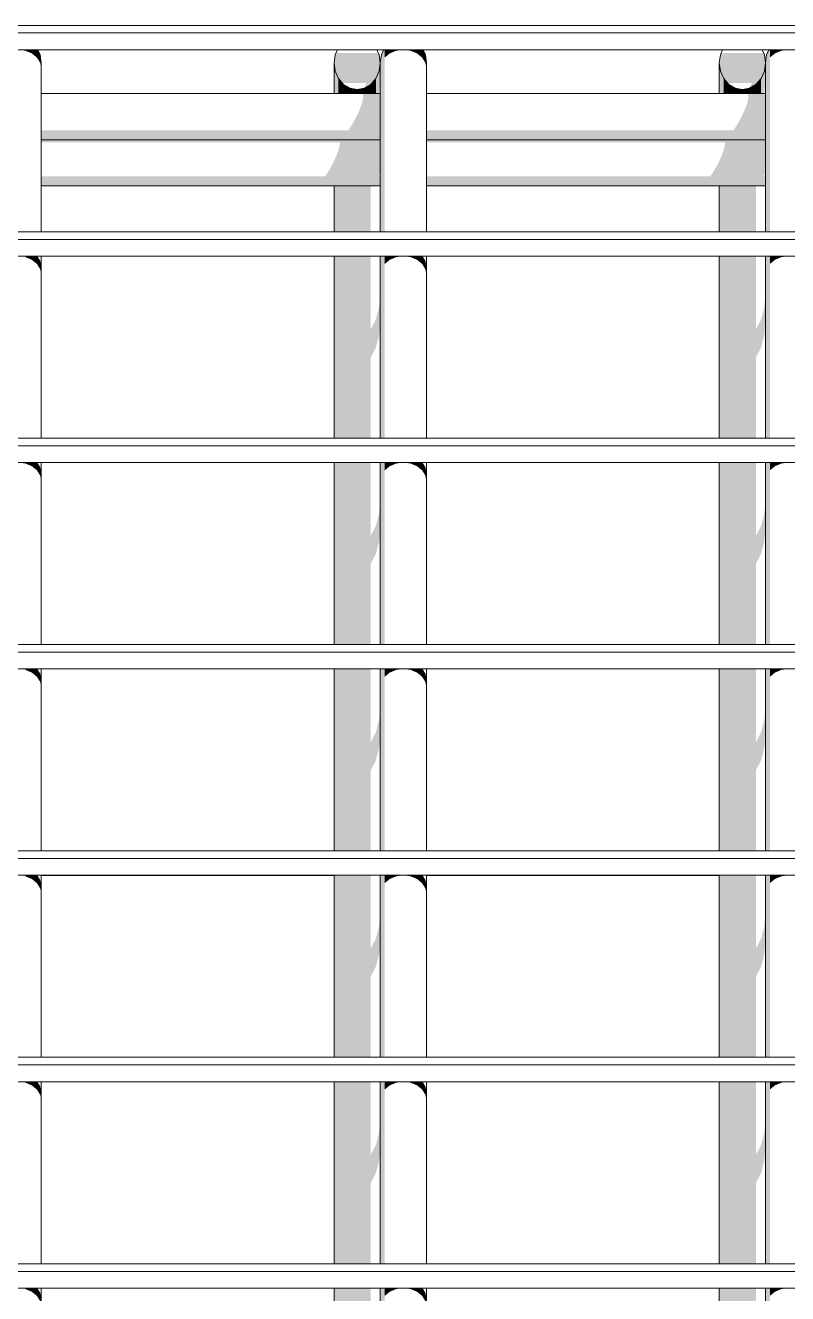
# Model space of a CAD drawing. Header units: millimetres. Extents: x -71878 to 121433, y -67383 to 83273.
# Drawn here: x 33809 to 35788, y -34814 to -31524 of the extents above; entities that cross this region are included whole.
import ezdxf

# ---------------------------------------------------------------- set-up
doc = ezdxf.new("R2010")
doc.units = ezdxf.units.MM
doc.header["$MEASUREMENT"] = 0
doc.layers.add('ENTIRADO', color=7, linetype='Continuous')
doc.layers.add('Vigas', color=7, linetype='Continuous')
doc.layers.add('ENTIRADO_Pluma_Nº__21', color=7, linetype='Continuous', lineweight=5)
doc.layers.add('Vigas_Pluma_Nº__21', color=7, linetype='Continuous', lineweight=5)
doc.layers.add('ENTIRADO_Pluma_Nº__3', color=7, linetype='Continuous', lineweight=0, true_color=0x646464)
doc.layers.add('Vigas_Pluma_Nº__3', color=7, linetype='Continuous', lineweight=0, true_color=0x646464)

# ---------------------------------------------------------------- blocks, each defined once
blk = doc.blocks.new('Elem Sección_39_2')
at = {"layer": 'Vigas_Pluma_Nº__3', "linetype": 'Continuous', "lineweight": 0, "true_color": 0x191919}
for points in [[(-38115, 9136.3), (-38163.7, 9136.3), (-38159.9, 9133.4), (-38115, 9133.4)], [(-38159.4, 9124.8), (-38162.2, 9111.6), (-38115, 9111.6), (-38115, 9124.8)], [(-38159.4, 9124.8), (-38115, 9124.8), (-38115, 9133.4), (-38159.9, 9133.4)], [(-37115, 9136.3), (-37163.7, 9136.3), (-37159.9, 9133.4), (-37115, 9133.4)], [(-37162.2, 9111.6), (-37115, 9111.6), (-37115, 9124.8), (-37159.4, 9124.8)], [(-37159.4, 9124.8), (-37115, 9124.8), (-37115, 9133.4), (-37159.9, 9133.4)], [(-38176.7, 9076.3), (-38115, 9076.3), (-38115, 9094.8), (-38168.2, 9094.8)], [(-38162.2, 9111.6), (-38168.2, 9094.8), (-38115, 9094.8), (-38115, 9111.6)], [(-37176.7, 9076.3), (-37115, 9076.3), (-37115, 9094.8), (-37168.2, 9094.8)], [(-37162.2, 9111.6), (-37168.2, 9094.8), (-37115, 9094.8), (-37115, 9111.6)], [(-38186.9, 9057.8), (-38197.8, 9041), (-38115, 9041), (-38115, 9057.8)], [(-38186.9, 9057.8), (-38115, 9057.8), (-38115, 9076.3), (-38176.7, 9076.3)], [(-37197.8, 9041), (-37115, 9041), (-37115, 9057.8), (-37186.9, 9057.8)], [(-37186.9, 9057.8), (-37115, 9057.8), (-37115, 9076.3), (-37176.7, 9076.3)], [(-38995, 9041), (-38995, 9027.8), (-38115, 9027.8), (-38115, 9041)], [(-38995, 9019.2), (-38115, 9019.2), (-38115, 9027.8), (-38995, 9027.8)], [(-38995, 9019.2), (-38995, 9016.3), (-38115, 9016.3), (-38115, 9019.2)], [(-37995, 9041), (-37995, 9027.8), (-37115, 9027.8), (-37115, 9041)], [(-37115, 9027.8), (-37995, 9027.8), (-37995, 9019.2), (-37115, 9019.2)], [(-37995, 9019.2), (-37995, 9016.3), (-37115, 9016.3), (-37115, 9019.2)]]:
    blk.add_hatch(color=250, dxfattribs=at).paths.add_polyline_path(points)
at = {"layer": 'Vigas_Pluma_Nº__21', "linetype": 'Continuous'}
for p, q in [((-38115, 9136.3), (-38995, 9136.3)), ((-37115, 9136.3), (-37995, 9136.3))]:
    blk.add_line(p, q, dxfattribs=at)
blk = doc.blocks.new('Elem Sección_145_2')
at = {"layer": 'Vigas_Pluma_Nº__3', "linetype": 'Continuous', "lineweight": 0, "true_color": 0x191919}
for points in [[(-37112, 9236.6), (-37112, 8777.5), (-37103.5, 8777.5), (-37103.5, 9249.6), (-37106.3, 9249.6)], [(-37103.5, 9229.3), (-37090.2, 9240.2), (-37090.2, 9249.6), (-37103.5, 9249.6)], [(-37090.2, 9240.2), (-37073.5, 9247.2), (-37073.5, 9249.6), (-37090.2, 9249.6)], [(-37073.5, 9249.6), (-37073.5, 9247.2), (-37055, 9249.6)], [(-37112, 9236.6), (-37115, 9215.3), (-37115, 8777.5), (-37112, 8777.5)], [(-37115, 8714.2), (-37115, 8242.1), (-37112, 8242.1), (-37112, 8714.2)], [(-37112, 8714.2), (-37112, 8242.1), (-37103.5, 8242.1), (-37103.5, 8714.2)], [(-37103.5, 8714.2), (-37103.5, 8693.9), (-37090.2, 8704.8), (-37090.2, 8714.2)], [(-37090.2, 8704.8), (-37073.5, 8711.8), (-37073.5, 8714.2), (-37090.2, 8714.2)], [(-37073.5, 8711.8), (-37055, 8714.2), (-37073.5, 8714.2)], [(-37112, 8178.8), (-37115, 8178.8), (-37115, 7706.7), (-37112, 7706.7)], [(-37103.5, 8178.8), (-37112, 8178.8), (-37112, 7706.7), (-37103.5, 7706.7)], [(-37103.5, 8158.5), (-37090.2, 8169.4), (-37090.2, 8178.8), (-37103.5, 8178.8)], [(-37090.2, 8169.4), (-37073.5, 8176.4), (-37073.5, 8178.8), (-37090.2, 8178.8)], [(-37073.5, 8178.8), (-37073.5, 8176.4), (-37055, 8178.8)], [(-37115, 7643.4), (-37115, 7171.3), (-37112, 7171.3), (-37112, 7643.4)], [(-37112, 7643.4), (-37112, 7171.3), (-37103.5, 7171.3), (-37103.5, 7643.4)], [(-37103.5, 7623.1), (-37090.2, 7634), (-37090.2, 7643.4), (-37103.5, 7643.4)], [(-37090.2, 7634), (-37073.5, 7641), (-37073.5, 7643.4), (-37090.2, 7643.4)], [(-37073.5, 7641), (-37055, 7643.4), (-37073.5, 7643.4)], [(-37112, 7108), (-37115, 7108), (-37115, 6635.9), (-37112, 6635.9)], [(-37112, 7108), (-37112, 6635.9), (-37103.5, 6635.9), (-37103.5, 7108)], [(-37103.5, 7087.7), (-37090.2, 7098.6), (-37090.2, 7108), (-37103.5, 7108)], [(-37090.2, 7098.6), (-37073.5, 7105.6), (-37073.5, 7108), (-37090.2, 7108)], [(-37073.5, 7105.6), (-37055, 7108), (-37073.5, 7108)], [(-37115, 6572.6), (-37115, 6100.4), (-37112, 6100.4), (-37112, 6572.6)], [(-37103.5, 6572.6), (-37112, 6572.6), (-37112, 6100.4), (-37103.5, 6100.4)], [(-37103.5, 6552.3), (-37090.2, 6563.2), (-37090.2, 6572.6), (-37103.5, 6572.6)], [(-37090.2, 6563.2), (-37073.5, 6570.2), (-37073.5, 6572.6), (-37090.2, 6572.6)], [(-37073.5, 6572.6), (-37073.5, 6570.2), (-37055, 6572.6)], [(-37112, 6037.2), (-37115, 6037.2), (-37115, 5565), (-37112, 5565)], [(-37112, 6037.2), (-37112, 5565), (-37103.5, 5565), (-37103.5, 6037.2)], [(-37103.5, 6016.9), (-37090.2, 6027.8), (-37090.2, 6037.2), (-37103.5, 6037.2)], [(-37090.2, 6027.8), (-37073.5, 6034.8), (-37073.5, 6037.2), (-37090.2, 6037.2)], [(-37073.5, 6034.8), (-37055, 6037.2), (-37073.5, 6037.2)]]:
    blk.add_hatch(color=250, dxfattribs=at).paths.add_polyline_path(points)
at = {"layer": 'Vigas_Pluma_Nº__21', "linetype": 'Continuous'}
for p, q in [((-37106.3, 9249.6), (-37112, 9236.6)), ((-37112, 9236.6), (-37115, 9215.3)), ((-37115, 9215.3), (-37115, 8777.5)), ((-37115, 8714.2), (-37115, 8242.1)), ((-37115, 8178.8), (-37115, 7706.7)), ((-37115, 7643.4), (-37115, 7171.3)), ((-37115, 7108), (-37115, 6635.9)), ((-37115, 6572.6), (-37115, 6100.4)), ((-37115, 6037.2), (-37115, 5565))]:
    blk.add_line(p, q, dxfattribs=at)
blk = doc.blocks.new('Elem Sección_146_2')
at = {"layer": 'Vigas_Pluma_Nº__3', "linetype": 'Continuous', "lineweight": 0, "true_color": 0x191919}
for points in [[(-38112, 9236.6), (-38112, 8777.5), (-38103.5, 8777.5), (-38103.5, 9249.6), (-38106.3, 9249.6)], [(-38103.5, 9229.3), (-38090.2, 9240.2), (-38090.2, 9249.6), (-38103.5, 9249.6)], [(-38090.2, 9240.2), (-38073.5, 9247.2), (-38073.5, 9249.6), (-38090.2, 9249.6)], [(-38073.5, 9247.2), (-38055, 9249.6), (-38073.5, 9249.6)], [(-38055, 9249.6), (-38036.4, 9247.2), (-38036.4, 9249.6)], [(-38036.4, 9247.2), (-38019.7, 9240.2), (-38019.7, 9249.6), (-38036.4, 9249.6)], [(-38019.7, 9240.2), (-38006.4, 9229.3), (-38006.4, 9249.6), (-38019.7, 9249.6)], [(-38006.4, 9249.6), (-38006.4, 9229.3), (-37997.9, 9215.6), (-37997.9, 9236.6), (-37999.8, 9240.9), (-38005.2, 9249.6)], [(-38115, 8777.5), (-38112, 8777.5), (-38112, 9236.6), (-38115, 9215.3)], [(-37997.9, 9215.6), (-37995, 9200.4), (-37995, 9215.3), (-37997.9, 9236.6)], [(-38115, 8714.2), (-38115, 8242.1), (-38112, 8242.1), (-38112, 8714.2)], [(-38112, 8714.2), (-38112, 8242.1), (-38103.5, 8242.1), (-38103.5, 8714.2)], [(-38103.5, 8693.9), (-38090.2, 8704.8), (-38090.2, 8714.2), (-38103.5, 8714.2)], [(-38090.2, 8704.8), (-38073.5, 8711.8), (-38073.5, 8714.2), (-38090.2, 8714.2)], [(-38073.5, 8711.8), (-38055, 8714.2), (-38073.5, 8714.2)], [(-38036.4, 8714.2), (-38055, 8714.2), (-38036.4, 8711.8)], [(-38036.4, 8711.8), (-38019.7, 8704.8), (-38019.7, 8714.2), (-38036.4, 8714.2)], [(-38019.7, 8704.8), (-38006.4, 8693.9), (-38006.4, 8714.2), (-38019.7, 8714.2)], [(-38006.4, 8714.2), (-38006.4, 8693.9), (-37997.9, 8680.2), (-37997.9, 8702.4), (-38005.2, 8714.2)], [(-37997.9, 8680.2), (-37995, 8665), (-37995, 8687.2), (-37997.9, 8702.4)], [(-38115, 7706.7), (-38112, 7706.7), (-38112, 8178.8), (-38115, 8178.8)], [(-38103.5, 8178.8), (-38112, 8178.8), (-38112, 7706.7), (-38103.5, 7706.7)], [(-38103.5, 8158.5), (-38090.2, 8169.4), (-38090.2, 8178.8), (-38103.5, 8178.8)], [(-38090.2, 8169.4), (-38073.5, 8176.4), (-38073.5, 8178.8), (-38090.2, 8178.8)], [(-38073.5, 8176.4), (-38055, 8178.8), (-38073.5, 8178.8)], [(-38055, 8178.8), (-38036.4, 8176.4), (-38036.4, 8178.8)], [(-38036.4, 8176.4), (-38019.7, 8169.4), (-38019.7, 8178.8), (-38036.4, 8178.8)], [(-38019.7, 8169.4), (-38006.4, 8158.5), (-38006.4, 8178.8), (-38019.7, 8178.8)], [(-38006.4, 8178.8), (-38006.4, 8158.5), (-37997.9, 8144.8), (-37997.9, 8167), (-38005.2, 8178.8)], [(-37997.9, 8144.8), (-37995, 8129.6), (-37995, 8151.8), (-37997.9, 8167)], [(-38112, 7643.4), (-38115, 7643.4), (-38115, 7171.3), (-38112, 7171.3)], [(-38112, 7643.4), (-38112, 7171.3), (-38103.5, 7171.3), (-38103.5, 7643.4)], [(-38103.5, 7623.1), (-38090.2, 7634), (-38090.2, 7643.4), (-38103.5, 7643.4)], [(-38090.2, 7634), (-38073.5, 7641), (-38073.5, 7643.4), (-38090.2, 7643.4)], [(-38073.5, 7643.4), (-38073.5, 7641), (-38055, 7643.4)], [(-38036.4, 7643.4), (-38055, 7643.4), (-38036.4, 7641)], [(-38036.4, 7641), (-38019.7, 7634), (-38019.7, 7643.4), (-38036.4, 7643.4)], [(-38019.7, 7634), (-38006.4, 7623.1), (-38006.4, 7643.4), (-38019.7, 7643.4)], [(-38006.4, 7643.4), (-38006.4, 7623.1), (-37997.9, 7609.4), (-37997.9, 7631.6), (-38005.2, 7643.4)], [(-37997.9, 7609.4), (-37995, 7594.2), (-37995, 7616.4), (-37997.9, 7631.6)], [(-38112, 7108), (-38115, 7108), (-38115, 6635.9), (-38112, 6635.9)], [(-38112, 7108), (-38112, 6635.9), (-38103.5, 6635.9), (-38103.5, 7108)], [(-38103.5, 7087.7), (-38090.2, 7098.6), (-38090.2, 7108), (-38103.5, 7108)], [(-38090.2, 7098.6), (-38073.5, 7105.6), (-38073.5, 7108), (-38090.2, 7108)], [(-38073.5, 7105.6), (-38055, 7108), (-38073.5, 7108)], [(-38055, 7108), (-38036.4, 7105.6), (-38036.4, 7108)], [(-38036.4, 7105.6), (-38019.7, 7098.6), (-38019.7, 7108), (-38036.4, 7108)], [(-38019.7, 7098.6), (-38006.4, 7087.7), (-38006.4, 7108), (-38019.7, 7108)], [(-38006.4, 7108), (-38006.4, 7087.7), (-37997.9, 7074), (-37997.9, 7096.2), (-38005.2, 7108)], [(-37997.9, 7074), (-37995, 7058.8), (-37995, 7081), (-37997.9, 7096.2)], [(-38115, 6572.6), (-38115, 6100.4), (-38112, 6100.4), (-38112, 6572.6)], [(-38112, 6572.6), (-38112, 6100.4), (-38103.5, 6100.4), (-38103.5, 6572.6)], [(-38103.5, 6552.3), (-38090.2, 6563.2), (-38090.2, 6572.6), (-38103.5, 6572.6)], [(-38090.2, 6563.2), (-38073.5, 6570.2), (-38073.5, 6572.6), (-38090.2, 6572.6)], [(-38073.5, 6570.2), (-38055, 6572.6), (-38073.5, 6572.6)], [(-38055, 6572.6), (-38036.4, 6570.2), (-38036.4, 6572.6)], [(-38036.4, 6570.2), (-38019.7, 6563.2), (-38019.7, 6572.6), (-38036.4, 6572.6)], [(-38019.7, 6563.2), (-38006.4, 6552.3), (-38006.4, 6572.6), (-38019.7, 6572.6)], [(-38006.4, 6572.6), (-38006.4, 6552.3), (-37997.9, 6538.6), (-37997.9, 6560.8), (-38005.2, 6572.6)], [(-37997.9, 6538.6), (-37995, 6523.4), (-37995, 6545.6), (-37997.9, 6560.8)], [(-38115, 6037.2), (-38115, 5565), (-38112, 5565), (-38112, 6037.2)], [(-38112, 6037.2), (-38112, 5565), (-38103.5, 5565), (-38103.5, 6037.2)], [(-38103.5, 6016.9), (-38090.2, 6027.8), (-38090.2, 6037.2), (-38103.5, 6037.2)], [(-38090.2, 6027.8), (-38073.5, 6034.8), (-38073.5, 6037.2), (-38090.2, 6037.2)], [(-38073.5, 6034.8), (-38055, 6037.2), (-38073.5, 6037.2)], [(-38055, 6037.2), (-38036.4, 6034.8), (-38036.4, 6037.2)], [(-38036.4, 6034.8), (-38019.7, 6027.8), (-38019.7, 6037.2), (-38036.4, 6037.2)], [(-38019.7, 6027.8), (-38006.4, 6016.9), (-38006.4, 6037.2), (-38019.7, 6037.2)], [(-38006.4, 6037.2), (-38006.4, 6016.9), (-37997.9, 6003.2), (-37997.9, 6025.4), (-38005.2, 6037.2)], [(-37997.9, 6003.2), (-37995, 5988), (-37995, 6010.2), (-37997.9, 6025.4)]]:
    blk.add_hatch(color=250, dxfattribs=at).paths.add_polyline_path(points)
at = {"layer": 'Vigas_Pluma_Nº__21', "linetype": 'Continuous'}
for p, q in [((-38106.3, 9249.6), (-38112, 9236.6)), ((-37997.9, 9236.6), (-38003.6, 9249.6)), ((-38112, 9236.6), (-38115, 9215.3)), ((-38115, 9215.3), (-38115, 8777.5)), ((-37995, 9215.3), (-37997.9, 9236.6)), ((-37995, 9215.3), (-37995, 8777.5)), ((-38115, 8714.2), (-38115, 8242.1)), ((-37995, 8714.2), (-37995, 8242.1)), ((-38115, 8178.8), (-38115, 7706.7)), ((-37995, 8178.8), (-37995, 7706.7)), ((-38115, 7643.4), (-38115, 7171.3)), ((-37995, 7643.4), (-37995, 7171.3)), ((-38115, 7108), (-38115, 6635.9)), ((-37995, 7108), (-37995, 6635.9)), ((-38115, 6572.6), (-38115, 6100.4)), ((-37995, 6572.6), (-37995, 6100.4)), ((-38115, 6037.2), (-38115, 5565)), ((-37995, 6037.2), (-37995, 5565))]:
    blk.add_line(p, q, dxfattribs=at)
blk = doc.blocks.new('Elem Sección_147_2')
at = {"layer": 'Vigas_Pluma_Nº__3', "linetype": 'Continuous', "lineweight": 0, "true_color": 0x191919}
for points in [[(-39036.4, 9249.6), (-39055, 9249.6), (-39036.4, 9247.2)], [(-39036.4, 9247.2), (-39019.7, 9240.2), (-39019.7, 9249.6), (-39036.4, 9249.6)], [(-39019.7, 9240.2), (-39006.4, 9229.3), (-39006.4, 9249.6), (-39019.7, 9249.6)], [(-39006.4, 9249.6), (-39006.4, 9229.3), (-38997.9, 9215.6), (-38997.9, 9236.6), (-38999.8, 9240.9), (-39005.2, 9249.6)], [(-38997.9, 9215.6), (-38995, 9200.4), (-38995, 9215.3), (-38997.9, 9236.6)], [(-39036.4, 8711.8), (-39019.7, 8704.8), (-39019.7, 8714.2), (-39036.4, 8714.2)], [(-39019.7, 8704.8), (-39006.4, 8693.9), (-39006.4, 8714.2), (-39019.7, 8714.2)], [(-39006.4, 8714.2), (-39006.4, 8693.9), (-38997.9, 8680.2), (-38997.9, 8702.4), (-39005.2, 8714.2)], [(-38997.9, 8680.2), (-38995, 8665), (-38995, 8687.2), (-38997.9, 8702.4)], [(-39055, 8178.8), (-39036.4, 8176.4), (-39036.4, 8178.8)], [(-39036.4, 8176.4), (-39019.7, 8169.4), (-39019.7, 8178.8), (-39036.4, 8178.8)], [(-39019.7, 8169.4), (-39006.4, 8158.5), (-39006.4, 8178.8), (-39019.7, 8178.8)], [(-39006.4, 8178.8), (-39006.4, 8158.5), (-38997.9, 8144.8), (-38997.9, 8167), (-39005.2, 8178.8)], [(-38997.9, 8144.8), (-38995, 8129.6), (-38995, 8151.8), (-38997.9, 8167)], [(-39036.4, 7641), (-39019.7, 7634), (-39019.7, 7643.4), (-39036.4, 7643.4)], [(-39019.7, 7634), (-39006.4, 7623.1), (-39006.4, 7643.4), (-39019.7, 7643.4)], [(-39006.4, 7643.4), (-39006.4, 7623.1), (-38997.9, 7609.4), (-38997.9, 7631.6), (-39005.2, 7643.4)], [(-38997.9, 7609.4), (-38995, 7594.2), (-38995, 7616.4), (-38997.9, 7631.6)], [(-39036.4, 7105.6), (-39019.7, 7098.6), (-39019.7, 7108), (-39036.4, 7108)], [(-39019.7, 7098.6), (-39006.4, 7087.7), (-39006.4, 7108), (-39019.7, 7108)], [(-39006.4, 7108), (-39006.4, 7087.7), (-38997.9, 7074), (-38997.9, 7096.2), (-39005.2, 7108)], [(-38997.9, 7074), (-38995, 7058.8), (-38995, 7081), (-38997.9, 7096.2)], [(-39036.4, 6570.2), (-39019.7, 6563.2), (-39019.7, 6572.6), (-39036.4, 6572.6)], [(-39019.7, 6563.2), (-39006.4, 6552.3), (-39006.4, 6572.6), (-39019.7, 6572.6)], [(-39006.4, 6572.6), (-39006.4, 6552.3), (-38997.9, 6538.6), (-38997.9, 6560.8), (-39005.2, 6572.6)], [(-38997.9, 6538.6), (-38995, 6523.4), (-38995, 6545.6), (-38997.9, 6560.8)], [(-39036.4, 6034.8), (-39019.7, 6027.8), (-39019.7, 6037.2), (-39036.4, 6037.2)], [(-39019.7, 6027.8), (-39006.4, 6016.9), (-39006.4, 6037.2), (-39019.7, 6037.2)], [(-39006.4, 6037.2), (-39006.4, 6016.9), (-38997.9, 6003.2), (-38997.9, 6025.4), (-39005.2, 6037.2)], [(-38997.9, 6003.2), (-38995, 5988), (-38995, 6010.2), (-38997.9, 6025.4)]]:
    blk.add_hatch(color=250, dxfattribs=at).paths.add_polyline_path(points)
at = {"layer": 'Vigas_Pluma_Nº__21', "linetype": 'Continuous'}
for p, q in [((-39003.6, 9249.6), (-38997.9, 9236.6)), ((-38997.9, 9236.6), (-38995, 9215.3)), ((-38995, 8777.5), (-38995, 9215.3)), ((-38995, 8242.1), (-38995, 8714.2)), ((-38995, 7706.7), (-38995, 8178.8)), ((-38995, 7171.3), (-38995, 7643.4)), ((-38995, 6635.9), (-38995, 7108)), ((-38995, 6100.4), (-38995, 6572.6)), ((-38995, 5565), (-38995, 6037.2))]:
    blk.add_line(p, q, dxfattribs=at)
blk = doc.blocks.new('Elem Sección_163_2')
at = {"layer": 'Vigas_Pluma_Nº__3', "linetype": 'Continuous', "lineweight": 0, "true_color": 0x191919}
for points in [[(-37235, 9215.3), (-37232, 9193.9), (-37223.5, 9174.7), (-37213.8, 9163.6), (-37150, 9163.6), (-37157.1, 9149.5), (-37156.4, 9149.6), (-37139.7, 9159.4), (-37126.4, 9174.7), (-37117.9, 9193.9), (-37115, 9215.3), (-37117.9, 9236.6), (-37119.8, 9240.9), (-37230.1, 9240.9), (-37232, 9236.6)], [(-37235, 9215.3), (-37235, 9136.3), (-37232, 9136.3), (-37232, 9193.9)], [(-37117.9, 9193.9), (-37117.9, 9140.1), (-37115, 9169.8), (-37115, 9170.8), (-37115, 9215.3)], [(-37223.5, 9174.7), (-37232, 9193.9), (-37232, 9136.3), (-37223.5, 9136.3)], [(-37117.9, 9193.9), (-37126.4, 9174.7), (-37126.4, 9136.3), (-37119, 9136.3), (-37117.9, 9140.1)], [(-37223.5, 9174.7), (-37223.5, 9136.3), (-37210.2, 9136.3), (-37210.2, 9159.4)], [(-37210.2, 9136.3), (-37193.5, 9136.3), (-37193.5, 9149.6), (-37210.2, 9159.4)], [(-37175, 9146.2), (-37193.5, 9149.6), (-37193.5, 9136.3), (-37175, 9136.3)], [(-37175, 9146.2), (-37175, 9136.3), (-37156.4, 9136.3), (-37156.4, 9149.6)], [(-37156.4, 9149.6), (-37156.4, 9136.3), (-37139.7, 9136.3), (-37139.7, 9159.4)], [(-37139.7, 9159.4), (-37139.7, 9136.3), (-37126.4, 9136.3), (-37126.4, 9174.7)], [(-37115, 9136.3), (-37115, 9153.6), (-37116.4, 9136.3)], [(-37235, 8896.3), (-37235, 8777.5), (-37232, 8777.5), (-37232, 8896.3)], [(-37223.5, 8896.3), (-37232, 8896.3), (-37232, 8777.5), (-37223.5, 8777.5)], [(-37223.5, 8896.3), (-37223.5, 8777.5), (-37210.2, 8777.5), (-37210.2, 8896.3)], [(-37210.2, 8777.5), (-37193.5, 8777.5), (-37193.5, 8896.3), (-37210.2, 8896.3)], [(-37193.5, 8896.3), (-37193.5, 8777.5), (-37175, 8777.5), (-37175, 8896.3)], [(-37175, 8896.3), (-37175, 8777.5), (-37156.4, 8777.5), (-37156.4, 8896.3)], [(-37139.7, 8896.3), (-37156.4, 8896.3), (-37156.4, 8777.5), (-37139.7, 8777.5)], [(-37232, 8714.2), (-37235, 8714.2), (-37235, 8242.1), (-37232, 8242.1)], [(-37223.5, 8714.2), (-37232, 8714.2), (-37232, 8242.1), (-37223.5, 8242.1)], [(-37223.5, 8714.2), (-37223.5, 8242.1), (-37210.2, 8242.1), (-37210.2, 8714.2)], [(-37193.5, 8714.2), (-37210.2, 8714.2), (-37210.2, 8242.1), (-37193.5, 8242.1)], [(-37175, 8714.2), (-37193.5, 8714.2), (-37193.5, 8242.1), (-37175, 8242.1)], [(-37156.4, 8714.2), (-37175, 8714.2), (-37175, 8242.1), (-37156.4, 8242.1)], [(-37139.7, 8714.2), (-37156.4, 8714.2), (-37156.4, 8242.1), (-37139.7, 8242.1)], [(-37115, 8618.2), (-37117.9, 8582.4), (-37117.9, 8509.5), (-37115, 8545.3)], [(-37117.9, 8582.4), (-37126.4, 8550.1), (-37126.4, 8477.2), (-37117.9, 8509.5)], [(-37126.4, 8477.2), (-37126.4, 8550.1), (-37139.7, 8524.5), (-37139.7, 8451.6)], [(-37232, 8178.8), (-37235, 8178.8), (-37235, 7706.7), (-37232, 7706.7)], [(-37223.5, 8178.8), (-37232, 8178.8), (-37232, 7706.7), (-37223.5, 7706.7)], [(-37210.2, 8178.8), (-37223.5, 8178.8), (-37223.5, 7706.7), (-37210.2, 7706.7)], [(-37210.2, 7706.7), (-37193.5, 7706.7), (-37193.5, 8178.8), (-37210.2, 8178.8)], [(-37193.5, 8178.8), (-37193.5, 7706.7), (-37175, 7706.7), (-37175, 8178.8)], [(-37175, 8178.8), (-37175, 7706.7), (-37156.4, 7706.7), (-37156.4, 8178.8)], [(-37156.4, 8178.8), (-37156.4, 7706.7), (-37139.7, 7706.7), (-37139.7, 8178.8)], [(-37115, 8082.8), (-37117.9, 8047), (-37117.9, 7974.1), (-37115, 8009.9)], [(-37117.9, 7974.1), (-37117.9, 8047), (-37126.4, 8014.7), (-37126.4, 7941.8)], [(-37126.4, 8014.7), (-37139.7, 7989.1), (-37139.7, 7916.2), (-37126.4, 7941.8)], [(-37235, 7171.3), (-37232, 7171.3), (-37232, 7643.4), (-37235, 7643.4)], [(-37223.5, 7643.4), (-37232, 7643.4), (-37232, 7171.3), (-37223.5, 7171.3)], [(-37210.2, 7643.4), (-37223.5, 7643.4), (-37223.5, 7171.3), (-37210.2, 7171.3)], [(-37193.5, 7643.4), (-37210.2, 7643.4), (-37210.2, 7171.3), (-37193.5, 7171.3)], [(-37175, 7643.4), (-37193.5, 7643.4), (-37193.5, 7171.3), (-37175, 7171.3)], [(-37175, 7643.4), (-37175, 7171.3), (-37156.4, 7171.3), (-37156.4, 7643.4)], [(-37139.7, 7643.4), (-37156.4, 7643.4), (-37156.4, 7171.3), (-37139.7, 7171.3)], [(-37115, 7547.5), (-37117.9, 7511.7), (-37117.9, 7438.7), (-37115, 7474.5)], [(-37117.9, 7511.7), (-37126.4, 7479.4), (-37126.4, 7406.4), (-37117.9, 7438.7)], [(-37126.4, 7479.4), (-37139.7, 7453.7), (-37139.7, 7380.8), (-37126.4, 7406.4)], [(-37235, 6635.9), (-37232, 6635.9), (-37232, 7108), (-37235, 7108)], [(-37232, 7108), (-37232, 6635.9), (-37223.5, 6635.9), (-37223.5, 7108)], [(-37223.5, 7108), (-37223.5, 6635.9), (-37210.2, 6635.9), (-37210.2, 7108)], [(-37193.5, 7108), (-37210.2, 7108), (-37210.2, 6635.9), (-37193.5, 6635.9)], [(-37175, 7108), (-37193.5, 7108), (-37193.5, 6635.9), (-37175, 6635.9)], [(-37175, 7108), (-37175, 6635.9), (-37156.4, 6635.9), (-37156.4, 7108)], [(-37139.7, 7108), (-37156.4, 7108), (-37156.4, 6635.9), (-37139.7, 6635.9)], [(-37115, 7012.1), (-37117.9, 6976.3), (-37117.9, 6903.3), (-37115, 6939.1)], [(-37117.9, 6976.3), (-37126.4, 6944), (-37126.4, 6871), (-37117.9, 6903.3)], [(-37126.4, 6944), (-37139.7, 6918.3), (-37139.7, 6845.4), (-37126.4, 6871)], [(-37235, 6100.4), (-37232, 6100.4), (-37232, 6572.6), (-37235, 6572.6)], [(-37223.5, 6572.6), (-37232, 6572.6), (-37232, 6100.4), (-37223.5, 6100.4)], [(-37210.2, 6572.6), (-37223.5, 6572.6), (-37223.5, 6100.4), (-37210.2, 6100.4)], [(-37193.5, 6572.6), (-37210.2, 6572.6), (-37210.2, 6100.4), (-37193.5, 6100.4)], [(-37193.5, 6572.6), (-37193.5, 6100.4), (-37175, 6100.4), (-37175, 6572.6)], [(-37175, 6572.6), (-37175, 6100.4), (-37156.4, 6100.4), (-37156.4, 6572.6)], [(-37156.4, 6100.4), (-37139.7, 6100.4), (-37139.7, 6572.6), (-37156.4, 6572.6)], [(-37115, 6476.7), (-37117.9, 6440.9), (-37117.9, 6367.9), (-37115, 6403.7)], [(-37117.9, 6440.9), (-37126.4, 6408.6), (-37126.4, 6335.6), (-37117.9, 6367.9)], [(-37126.4, 6408.6), (-37139.7, 6383), (-37139.7, 6310), (-37126.4, 6335.6)], [(-37232, 6037.2), (-37235, 6037.2), (-37235, 5684), (-37232, 5684)], [(-37223.5, 6037.2), (-37232, 6037.2), (-37232, 5684), (-37223.5, 5684)], [(-37210.2, 6037.2), (-37223.5, 6037.2), (-37223.5, 5684), (-37210.2, 5684)], [(-37193.5, 6037.2), (-37210.2, 6037.2), (-37210.2, 5684), (-37193.5, 5684)], [(-37175, 6037.2), (-37193.5, 6037.2), (-37193.5, 5684), (-37175, 5684)], [(-37156.4, 6037.2), (-37175, 6037.2), (-37175, 5684), (-37156.4, 5684)], [(-37139.7, 6037.2), (-37156.4, 6037.2), (-37156.4, 5684), (-37139.7, 5684)]]:
    blk.add_hatch(color=250, dxfattribs=at).paths.add_polyline_path(points)
at = {"layer": 'Vigas_Pluma_Nº__21', "linetype": 'Continuous'}
for p, q in [((-37226.3, 9249.6), (-37232, 9236.6)), ((-37117.9, 9236.6), (-37123.6, 9249.6)), ((-37232, 9236.6), (-37235, 9215.3)), ((-37235, 9215.3), (-37232, 9193.9)), ((-37235, 9136.3), (-37235, 9215.3)), ((-37115, 9215.3), (-37117.9, 9236.6)), ((-37117.9, 9193.9), (-37115, 9215.3)), ((-37232, 9193.9), (-37223.5, 9174.7)), ((-37126.4, 9174.7), (-37117.9, 9193.9)), ((-37223.5, 9174.7), (-37210.2, 9159.4)), ((-37210.2, 9159.4), (-37193.5, 9149.6)), ((-37193.5, 9149.6), (-37175, 9146.2)), ((-37175, 9146.2), (-37156.4, 9149.6)), ((-37156.4, 9149.6), (-37139.7, 9159.4)), ((-37139.7, 9159.4), (-37126.4, 9174.7)), ((-37235, 8777.5), (-37235, 8896.3)), ((-37235, 8242.1), (-37235, 8714.2)), ((-37235, 7706.7), (-37235, 8178.8)), ((-37235, 7171.3), (-37235, 7643.4)), ((-37235, 6635.9), (-37235, 7108)), ((-37235, 6100.4), (-37235, 6572.6)), ((-37235, 5684), (-37235, 6037.2))]:
    blk.add_line(p, q, dxfattribs=at)
blk = doc.blocks.new('Elem Sección_164_2')
at = {"layer": 'Vigas_Pluma_Nº__3', "linetype": 'Continuous', "lineweight": 0, "true_color": 0x191919}
for points in [[(-38232, 9236.6), (-38235, 9215.3), (-38232, 9193.9), (-38223.5, 9174.7), (-38213.8, 9163.6), (-38150, 9163.6), (-38157.1, 9149.5), (-38156.4, 9149.6), (-38139.7, 9159.4), (-38126.4, 9174.7), (-38117.9, 9193.9), (-38115, 9215.3), (-38117.9, 9236.6), (-38119.8, 9240.9), (-38230.1, 9240.9)], [(-38232, 9193.9), (-38235, 9215.3), (-38235, 9136.3), (-38232, 9136.3)], [(-38115, 9215.3), (-38117.9, 9193.9), (-38117.9, 9140.1), (-38115, 9169.8), (-38115, 9170.8)], [(-38232, 9193.9), (-38232, 9136.3), (-38223.5, 9136.3), (-38223.5, 9174.7)], [(-38126.4, 9174.7), (-38126.4, 9136.3), (-38119, 9136.3), (-38117.9, 9140.1), (-38117.9, 9193.9)], [(-38210.2, 9159.4), (-38223.5, 9174.7), (-38223.5, 9136.3), (-38210.2, 9136.3)], [(-38210.2, 9159.4), (-38210.2, 9136.3), (-38193.5, 9136.3), (-38193.5, 9149.6)], [(-38193.5, 9149.6), (-38193.5, 9136.3), (-38175, 9136.3), (-38175, 9146.2)], [(-38175, 9146.2), (-38175, 9136.3), (-38156.4, 9136.3), (-38156.4, 9149.6)], [(-38139.7, 9159.4), (-38156.4, 9149.6), (-38156.4, 9136.3), (-38139.7, 9136.3)], [(-38139.7, 9159.4), (-38139.7, 9136.3), (-38126.4, 9136.3), (-38126.4, 9174.7)], [(-38115, 9136.3), (-38115, 9153.6), (-38116.4, 9136.3)], [(-38235, 8777.5), (-38232, 8777.5), (-38232, 8896.3), (-38235, 8896.3)], [(-38223.5, 8896.3), (-38232, 8896.3), (-38232, 8777.5), (-38223.5, 8777.5)], [(-38223.5, 8777.5), (-38210.2, 8777.5), (-38210.2, 8896.3), (-38223.5, 8896.3)], [(-38193.5, 8896.3), (-38210.2, 8896.3), (-38210.2, 8777.5), (-38193.5, 8777.5)], [(-38193.5, 8896.3), (-38193.5, 8777.5), (-38175, 8777.5), (-38175, 8896.3)], [(-38175, 8896.3), (-38175, 8777.5), (-38156.4, 8777.5), (-38156.4, 8896.3)], [(-38139.7, 8896.3), (-38156.4, 8896.3), (-38156.4, 8777.5), (-38139.7, 8777.5)], [(-38232, 8714.2), (-38235, 8714.2), (-38235, 8242.1), (-38232, 8242.1)], [(-38232, 8714.2), (-38232, 8242.1), (-38223.5, 8242.1), (-38223.5, 8714.2)], [(-38210.2, 8714.2), (-38223.5, 8714.2), (-38223.5, 8242.1), (-38210.2, 8242.1)], [(-38210.2, 8714.2), (-38210.2, 8242.1), (-38193.5, 8242.1), (-38193.5, 8714.2)], [(-38175, 8714.2), (-38193.5, 8714.2), (-38193.5, 8242.1), (-38175, 8242.1)], [(-38156.4, 8714.2), (-38175, 8714.2), (-38175, 8242.1), (-38156.4, 8242.1)], [(-38139.7, 8714.2), (-38156.4, 8714.2), (-38156.4, 8242.1), (-38139.7, 8242.1)], [(-38115, 8618.2), (-38117.9, 8582.4), (-38117.9, 8509.5), (-38115, 8545.3)], [(-38117.9, 8582.4), (-38126.4, 8550.1), (-38126.4, 8477.2), (-38117.9, 8509.5)], [(-38126.4, 8477.2), (-38126.4, 8550.1), (-38139.7, 8524.5), (-38139.7, 8451.6)], [(-38232, 8178.8), (-38235, 8178.8), (-38235, 7706.7), (-38232, 7706.7)], [(-38223.5, 8178.8), (-38232, 8178.8), (-38232, 7706.7), (-38223.5, 7706.7)], [(-38223.5, 8178.8), (-38223.5, 7706.7), (-38210.2, 7706.7), (-38210.2, 8178.8)], [(-38210.2, 8178.8), (-38210.2, 7706.7), (-38193.5, 7706.7), (-38193.5, 8178.8)], [(-38193.5, 8178.8), (-38193.5, 7706.7), (-38175, 7706.7), (-38175, 8178.8)], [(-38175, 7706.7), (-38156.4, 7706.7), (-38156.4, 8178.8), (-38175, 8178.8)], [(-38139.7, 8178.8), (-38156.4, 8178.8), (-38156.4, 7706.7), (-38139.7, 7706.7)], [(-38115, 8082.8), (-38117.9, 8047), (-38117.9, 7974.1), (-38115, 8009.9)], [(-38117.9, 8047), (-38126.4, 8014.7), (-38126.4, 7941.8), (-38117.9, 7974.1)], [(-38126.4, 8014.7), (-38139.7, 7989.1), (-38139.7, 7916.2), (-38126.4, 7941.8)], [(-38232, 7643.4), (-38235, 7643.4), (-38235, 7171.3), (-38232, 7171.3)], [(-38232, 7643.4), (-38232, 7171.3), (-38223.5, 7171.3), (-38223.5, 7643.4)], [(-38210.2, 7643.4), (-38223.5, 7643.4), (-38223.5, 7171.3), (-38210.2, 7171.3)], [(-38193.5, 7643.4), (-38210.2, 7643.4), (-38210.2, 7171.3), (-38193.5, 7171.3)], [(-38175, 7643.4), (-38193.5, 7643.4), (-38193.5, 7171.3), (-38175, 7171.3)], [(-38156.4, 7643.4), (-38175, 7643.4), (-38175, 7171.3), (-38156.4, 7171.3)], [(-38139.7, 7643.4), (-38156.4, 7643.4), (-38156.4, 7171.3), (-38139.7, 7171.3)], [(-38115, 7474.5), (-38115, 7547.5), (-38117.9, 7511.7), (-38117.9, 7438.7)], [(-38117.9, 7438.7), (-38117.9, 7511.7), (-38126.4, 7479.4), (-38126.4, 7406.4)], [(-38126.4, 7406.4), (-38126.4, 7479.4), (-38139.7, 7453.7), (-38139.7, 7380.8)], [(-38232, 7108), (-38235, 7108), (-38235, 6635.9), (-38232, 6635.9)], [(-38232, 7108), (-38232, 6635.9), (-38223.5, 6635.9), (-38223.5, 7108)], [(-38223.5, 7108), (-38223.5, 6635.9), (-38210.2, 6635.9), (-38210.2, 7108)], [(-38210.2, 7108), (-38210.2, 6635.9), (-38193.5, 6635.9), (-38193.5, 7108)], [(-38175, 7108), (-38193.5, 7108), (-38193.5, 6635.9), (-38175, 6635.9)], [(-38175, 7108), (-38175, 6635.9), (-38156.4, 6635.9), (-38156.4, 7108)], [(-38139.7, 7108), (-38156.4, 7108), (-38156.4, 6635.9), (-38139.7, 6635.9)], [(-38115, 7012.1), (-38117.9, 6976.3), (-38117.9, 6903.3), (-38115, 6939.1)], [(-38117.9, 6976.3), (-38126.4, 6944), (-38126.4, 6871), (-38117.9, 6903.3)], [(-38126.4, 6944), (-38139.7, 6918.3), (-38139.7, 6845.4), (-38126.4, 6871)], [(-38235, 6100.4), (-38232, 6100.4), (-38232, 6572.6), (-38235, 6572.6)], [(-38232, 6572.6), (-38232, 6100.4), (-38223.5, 6100.4), (-38223.5, 6572.6)], [(-38210.2, 6572.6), (-38223.5, 6572.6), (-38223.5, 6100.4), (-38210.2, 6100.4)], [(-38193.5, 6572.6), (-38210.2, 6572.6), (-38210.2, 6100.4), (-38193.5, 6100.4)], [(-38175, 6572.6), (-38193.5, 6572.6), (-38193.5, 6100.4), (-38175, 6100.4)], [(-38156.4, 6572.6), (-38175, 6572.6), (-38175, 6100.4), (-38156.4, 6100.4)], [(-38156.4, 6572.6), (-38156.4, 6100.4), (-38139.7, 6100.4), (-38139.7, 6572.6)], [(-38115, 6476.7), (-38117.9, 6440.9), (-38117.9, 6367.9), (-38115, 6403.7)], [(-38117.9, 6440.9), (-38126.4, 6408.6), (-38126.4, 6335.6), (-38117.9, 6367.9)], [(-38126.4, 6408.6), (-38139.7, 6383), (-38139.7, 6310), (-38126.4, 6335.6)], [(-38232, 6037.2), (-38235, 6037.2), (-38235, 5684), (-38232, 5684)], [(-38223.5, 6037.2), (-38232, 6037.2), (-38232, 5684), (-38223.5, 5684)], [(-38210.2, 6037.2), (-38223.5, 6037.2), (-38223.5, 5684), (-38210.2, 5684)], [(-38193.5, 6037.2), (-38210.2, 6037.2), (-38210.2, 5684), (-38193.5, 5684)], [(-38175, 6037.2), (-38193.5, 6037.2), (-38193.5, 5684), (-38175, 5684)], [(-38175, 5684), (-38156.4, 5684), (-38156.4, 6037.2), (-38175, 6037.2)], [(-38156.4, 6037.2), (-38156.4, 5684), (-38139.7, 5684), (-38139.7, 6037.2)]]:
    blk.add_hatch(color=250, dxfattribs=at).paths.add_polyline_path(points)
at = {"layer": 'Vigas_Pluma_Nº__21', "linetype": 'Continuous'}
for p, q in [((-38226.3, 9249.6), (-38232, 9236.6)), ((-38117.9, 9236.6), (-38123.6, 9249.6)), ((-38232, 9236.6), (-38235, 9215.3)), ((-38235, 9215.3), (-38232, 9193.9)), ((-38235, 9136.3), (-38235, 9215.3)), ((-38115, 9215.3), (-38117.9, 9236.6)), ((-38117.9, 9193.9), (-38115, 9215.3)), ((-38232, 9193.9), (-38223.5, 9174.7)), ((-38126.4, 9174.7), (-38117.9, 9193.9)), ((-38223.5, 9174.7), (-38210.2, 9159.4)), ((-38210.2, 9159.4), (-38193.5, 9149.6)), ((-38193.5, 9149.6), (-38175, 9146.2)), ((-38175, 9146.2), (-38156.4, 9149.6)), ((-38156.4, 9149.6), (-38139.7, 9159.4)), ((-38139.7, 9159.4), (-38126.4, 9174.7)), ((-38235, 8777.5), (-38235, 8896.3)), ((-38235, 8242.1), (-38235, 8714.2)), ((-38235, 7706.7), (-38235, 8178.8)), ((-38235, 7171.3), (-38235, 7643.4)), ((-38235, 6635.9), (-38235, 7108)), ((-38235, 6100.4), (-38235, 6572.6)), ((-38235, 5684), (-38235, 6037.2))]:
    blk.add_line(p, q, dxfattribs=at)
blk = doc.blocks.new('Elem Sección_177_2')
at = {"layer": 'Vigas_Pluma_Nº__3', "linetype": 'Continuous', "lineweight": 0, "true_color": 0x191919}
for points in [[(-38115, 9016.3), (-38995, 9016.3), (-38995, 9013.4), (-38115, 9013.4)], [(-37995, 9013.4), (-37115, 9013.4), (-37115, 9016.3), (-37995, 9016.3)], [(-38995, 9009.5), (-38220.1, 9009.5), (-38219.8, 9004.8), (-38115, 9004.8), (-38115, 9013.4), (-38995, 9013.4)], [(-38222.7, 8991.6), (-38228.7, 8974.8), (-38115, 8974.8), (-38115, 8991.6)], [(-38219.8, 9004.8), (-38222.7, 8991.6), (-38115, 8991.6), (-38115, 9004.8)], [(-37995, 9013.4), (-37995, 9009.5), (-37220.1, 9009.5), (-37219.8, 9004.8), (-37115, 9004.8), (-37115, 9013.4)], [(-37228.7, 8974.8), (-37115, 8974.8), (-37115, 8991.6), (-37222.7, 8991.6)], [(-37222.7, 8991.6), (-37115, 8991.6), (-37115, 9004.8), (-37219.8, 9004.8)], [(-38247.4, 8937.8), (-38115, 8937.8), (-38115, 8956.3), (-38237.2, 8956.3)], [(-38237.2, 8956.3), (-38115, 8956.3), (-38115, 8974.8), (-38228.7, 8974.8)], [(-37237.2, 8956.3), (-37247.4, 8937.8), (-37115, 8937.8), (-37115, 8956.3)], [(-37237.2, 8956.3), (-37115, 8956.3), (-37115, 8974.8), (-37228.7, 8974.8)], [(-38995, 8907.8), (-38115, 8907.8), (-38115, 8921), (-38995, 8921)], [(-38247.4, 8937.8), (-38258.2, 8921), (-38120.2, 8921), (-38115, 8929.2), (-38115, 8937.8)], [(-37995, 8921), (-37995, 8907.8), (-37115, 8907.8), (-37115, 8921)], [(-37247.4, 8937.8), (-37258.2, 8921), (-37120.2, 8921), (-37115, 8929.2), (-37115, 8937.8)], [(-38115, 8907.8), (-38995, 8907.8), (-38995, 8899.2), (-38115, 8899.2)], [(-38995, 8896.3), (-38115, 8896.3), (-38115, 8899.2), (-38995, 8899.2)], [(-37995, 8899.2), (-37115, 8899.2), (-37115, 8907.8), (-37995, 8907.8)], [(-37115, 8899.2), (-37995, 8899.2), (-37995, 8896.3), (-37115, 8896.3)]]:
    blk.add_hatch(color=250, dxfattribs=at).paths.add_polyline_path(points)
at = {"layer": 'Vigas_Pluma_Nº__21', "linetype": 'Continuous'}
for p, q in [((-38995, 9016.3), (-38115, 9016.3)), ((-37995, 9016.3), (-37115, 9016.3)), ((-38995, 8896.3), (-38115, 8896.3)), ((-37995, 8896.3), (-37115, 8896.3))]:
    blk.add_line(p, q, dxfattribs=at)
blk = doc.blocks.new('Elem Sección_189_2')
at = {"layer": 'ENTIRADO_Pluma_Nº__21', "linetype": 'Continuous'}
for p, q in [((-23164.2, 9312.9), (-41485.8, 9312.9)), ((-23164.2, 9293.1), (-41485.8, 9293.1)), ((-23164.2, 9249.6), (-41485.8, 9249.6))]:
    blk.add_line(p, q, dxfattribs=at)
blk = doc.blocks.new('Elem Sección_191_2')
at = {"layer": 'ENTIRADO_Pluma_Nº__21', "linetype": 'Continuous'}
for p, q in [((-23376, 8777.5), (-41273.9, 8777.5)), ((-23376, 8757.6), (-41273.9, 8757.6)), ((-23376, 8714.2), (-41273.9, 8714.2))]:
    blk.add_line(p, q, dxfattribs=at)
blk = doc.blocks.new('Elem Sección_192_2')
at = {"layer": 'ENTIRADO_Pluma_Nº__21', "linetype": 'Continuous'}
for p, q in [((-23587.9, 8242.1), (-41062, 8242.1)), ((-23587.9, 8222.2), (-41062, 8222.2)), ((-23587.9, 8178.8), (-41062, 8178.8))]:
    blk.add_line(p, q, dxfattribs=at)
blk = doc.blocks.new('Elem Sección_193_2')
at = {"layer": 'ENTIRADO_Pluma_Nº__21', "linetype": 'Continuous'}
for p, q in [((-23799.8, 7706.7), (-40850.1, 7706.7)), ((-23799.8, 7686.8), (-40850.1, 7686.8)), ((-23799.8, 7643.4), (-40850.1, 7643.4))]:
    blk.add_line(p, q, dxfattribs=at)
blk = doc.blocks.new('Elem Sección_194_2')
at = {"layer": 'ENTIRADO_Pluma_Nº__21', "linetype": 'Continuous'}
for p, q in [((-24011.7, 7171.3), (-40638.3, 7171.3)), ((-24011.7, 7151.4), (-40638.3, 7151.4)), ((-24011.7, 7108), (-40638.3, 7108))]:
    blk.add_line(p, q, dxfattribs=at)
blk = doc.blocks.new('Elem Sección_195_2')
at = {"layer": 'ENTIRADO_Pluma_Nº__21', "linetype": 'Continuous'}
for p, q in [((-24223.6, 6635.9), (-40426.4, 6635.9)), ((-24223.6, 6616), (-40426.4, 6616)), ((-24223.6, 6572.6), (-40426.4, 6572.6))]:
    blk.add_line(p, q, dxfattribs=at)
blk = doc.blocks.new('Elem Sección_196_2')
at = {"layer": 'ENTIRADO_Pluma_Nº__21', "linetype": 'Continuous'}
for p, q in [((-24435.4, 6100.4), (-40214.5, 6100.4)), ((-24435.4, 6080.6), (-40214.5, 6080.6)), ((-24435.4, 6037.2), (-40214.5, 6037.2))]:
    blk.add_line(p, q, dxfattribs=at)
blk = doc.blocks.new('Elem Sección_198_2')
at = {"layer": 'ENTIRADO_Pluma_Nº__3', "linetype": 'Continuous', "lineweight": 0, "true_color": 0x191919}
for points in [[(-38995, 8714.2), (-38235, 8714.2), (-38235, 8714.2), (-38995, 8714.2)], [(-37235, 8714.2), (-37995, 8714.2), (-37995, 8714.2), (-37235, 8714.2)]]:
    blk.add_hatch(color=250, dxfattribs=at).paths.add_polyline_path(points)
at = {"layer": 'ENTIRADO_Pluma_Nº__21', "linetype": 'Continuous'}
for p, q in [((-38235, 8714.2), (-38995, 8714.2)), ((-37235, 8714.2), (-37995, 8714.2))]:
    blk.add_line(p, q, dxfattribs=at)
blk = doc.blocks.new('Elem Sección_199_2')
at = {"layer": 'ENTIRADO_Pluma_Nº__3', "linetype": 'Continuous', "lineweight": 0, "true_color": 0x191919}
for points in [[(-38235, 8178.8), (-38995, 8178.8), (-38995, 8178.8), (-38235, 8178.8)], [(-37235, 8178.8), (-37995, 8178.8), (-37995, 8178.8), (-37235, 8178.8)]]:
    blk.add_hatch(color=250, dxfattribs=at).paths.add_polyline_path(points)
at = {"layer": 'ENTIRADO_Pluma_Nº__21', "linetype": 'Continuous'}
for p, q in [((-38235, 8178.8), (-38995, 8178.8)), ((-37235, 8178.8), (-37995, 8178.8))]:
    blk.add_line(p, q, dxfattribs=at)
blk = doc.blocks.new('Elem Sección_200_2')
at = {"layer": 'ENTIRADO_Pluma_Nº__3', "linetype": 'Continuous', "lineweight": 0, "true_color": 0x191919}
for points in [[(-38995, 7643.4), (-38995, 7643.4), (-38235, 7643.4), (-38235, 7643.4)], [(-37235, 7643.4), (-37995, 7643.4), (-37995, 7643.4), (-37235, 7643.4)]]:
    blk.add_hatch(color=250, dxfattribs=at).paths.add_polyline_path(points)
at = {"layer": 'ENTIRADO_Pluma_Nº__21', "linetype": 'Continuous'}
for p, q in [((-38235, 7643.4), (-38995, 7643.4)), ((-37235, 7643.4), (-37995, 7643.4))]:
    blk.add_line(p, q, dxfattribs=at)
blk = doc.blocks.new('Elem Sección_201_2')
at = {"layer": 'ENTIRADO_Pluma_Nº__3', "linetype": 'Continuous', "lineweight": 0, "true_color": 0x191919}
for points in [[(-38235, 7108), (-38995, 7108), (-38995, 7107.9), (-38235, 7107.9)], [(-37235, 7108), (-37995, 7108), (-37995, 7107.9), (-37235, 7107.9)]]:
    blk.add_hatch(color=250, dxfattribs=at).paths.add_polyline_path(points)
at = {"layer": 'ENTIRADO_Pluma_Nº__21', "linetype": 'Continuous'}
for p, q in [((-38235, 7107.9), (-38995, 7107.9)), ((-37235, 7107.9), (-37995, 7107.9))]:
    blk.add_line(p, q, dxfattribs=at)
blk = doc.blocks.new('Elem Sección_202_2')
at = {"layer": 'ENTIRADO_Pluma_Nº__3', "linetype": 'Continuous', "lineweight": 0, "true_color": 0x191919}
for points in [[(-38995, 6572.5), (-38235, 6572.5), (-38235, 6572.6), (-38995, 6572.6)], [(-37995, 6572.5), (-37235, 6572.5), (-37235, 6572.6), (-37995, 6572.6)]]:
    blk.add_hatch(color=250, dxfattribs=at).paths.add_polyline_path(points)
at = {"layer": 'ENTIRADO_Pluma_Nº__21', "linetype": 'Continuous'}
for p, q in [((-38235, 6572.5), (-38995, 6572.5)), ((-37235, 6572.5), (-37995, 6572.5))]:
    blk.add_line(p, q, dxfattribs=at)
blk = doc.blocks.new('Elem Sección_203_2')
at = {"layer": 'ENTIRADO_Pluma_Nº__3', "linetype": 'Continuous', "lineweight": 0, "true_color": 0x191919}
for points in [[(-38995, 6037.2), (-38995, 6037.1), (-38235, 6037.1), (-38235, 6037.2)], [(-37995, 6037.2), (-37995, 6037.1), (-37235, 6037.1), (-37235, 6037.2)]]:
    blk.add_hatch(color=250, dxfattribs=at).paths.add_polyline_path(points)
at = {"layer": 'ENTIRADO_Pluma_Nº__21', "linetype": 'Continuous'}
for p, q in [((-38235, 6037.1), (-38995, 6037.1)), ((-37235, 6037.1), (-37995, 6037.1))]:
    blk.add_line(p, q, dxfattribs=at)

msp = doc.modelspace()

# ---------------------------------------------------------------- block references
at = {"layer": 'ENTIRADO', "lineweight": 0}
for name in ['Elem Sección_189_2', 'Elem Sección_191_2', 'Elem Sección_198_2', 'Elem Sección_192_2', 'Elem Sección_199_2', 'Elem Sección_193_2', 'Elem Sección_200_2', 'Elem Sección_194_2', 'Elem Sección_201_2', 'Elem Sección_195_2', 'Elem Sección_202_2', 'Elem Sección_196_2', 'Elem Sección_203_2']:
    msp.add_blockref(name, (72845.285, -40836.883), dxfattribs=at)
at = {"layer": 'Vigas', "lineweight": 0}
for name in ['Elem Sección_147_2', 'Elem Sección_164_2', 'Elem Sección_146_2', 'Elem Sección_163_2', 'Elem Sección_145_2', 'Elem Sección_39_2', 'Elem Sección_177_2']:
    msp.add_blockref(name, (72845.285, -40836.883), dxfattribs=at)

doc.saveas('drawing.dxf')
